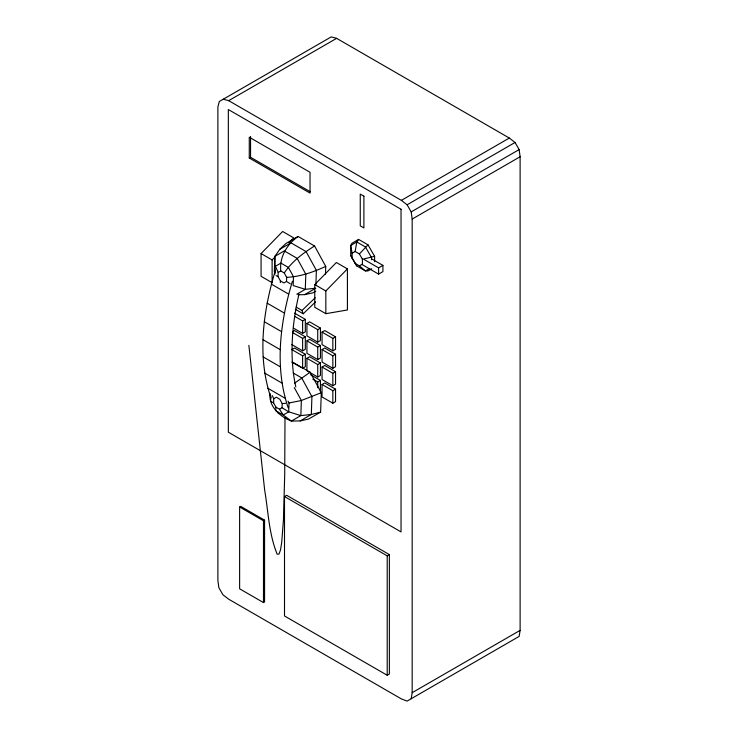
<?xml version="1.0" encoding="UTF-8"?>
<svg xmlns="http://www.w3.org/2000/svg" width="738" height="738" viewBox="0 0 738 738"><rect width="100%" height="100%" fill="white"/><g stroke="black" fill="none" stroke-linecap="round" stroke-linejoin="round"><path stroke-width="1.11" d="M284.997 417.348L284.711 474.58L283.447 519.82L281.704 542.568L280.486 550.022L278.992 554.1L277.193 554.229C268.853 533.998 268.281 511.397 264.647 489.977L248.863 345.347M280.772 270.957L284.268 272.977L286.648 277.331L286.51 281.455L283.936 282.94L280.431 280.92L278.051 276.575L278.198 272.451L280.772 270.957C279.342 256.962 286.925 244.389 298.087 236.474L314.563 245.985L325.744 266.418L325.467 274.407M270.034 393.419C268.494 406.564 280.154 416.813 291.409 421.057L300.181 420.909L308.512 419.092L320.624 412.099L321.288 392.699L310.108 372.256L293.641 362.745M270.818 395.872L270.625 401.389L273.595 402.847L275.975 407.191L279.481 409.212L283.217 415.014L291.409 421.057L300.846 415.605L311.316 414.488L320.624 412.099M275.163 272.903L274.859 256.363L279.831 249.278L285.975 243.466L298.087 236.474M273.595 402.847L273.743 398.723L272.331 395.642M279.481 409.212L282.054 407.727L282.193 403.603L279.813 399.258L276.316 397.238L273.743 398.723M288.014 401.149L289.028 403.003L288.724 411.832L283.217 415.014L275.717 410.688L275.975 407.191M315.892 284.868L316.381 270.385L306.104 251.593L290.966 242.848L279.831 249.278M270.938 397.837C256.907 356.5 263.032 311.168 275.44 270.219M280.302 282.663L280.431 280.92M288.207 407.81C274.296 366.832 280.2 321.897 292.396 281.261M411.204 698.729L412.173 692.678L412.173 219.066L411.204 211.898L407.108 204.786L401.38 200.367L228.679 100.663L223.282 99.215M520.115 630.363L519.146 636.414L407.108 701.1L401.38 698.914L228.679 599.201L222.959 594.782L218.854 587.679L217.885 580.511L217.885 106.89L219.334 101.493L331.224 36.9L336.62 38.348L509.321 138.052L515.041 142.471L519.146 149.583L520.115 156.751L520.115 630.363L412.173 692.678M371.767 268.761L367.985 270.947L365.411 270.938L356.795 265.966L352.118 258.162L352.118 253.235L355.135 251.492L356.795 241.963L358.613 239.416L367.985 244.831L374.609 256.307L374.609 261.713M284.268 272.977C291.907 261.529 303.014 253.171 314.563 245.985M362.413 259.176L359.397 253.955L367.985 244.831M274.518 257.507L272.119 259.951L272.119 282.682L261.067 276.298L261.067 253.568L282.654 231.492L293.706 237.876L288.909 242.784M314.766 284.582L336.353 262.507L347.413 268.89L347.413 309.969L325.827 313.687L314.766 307.303L314.766 284.582L325.827 290.966L325.827 313.687M325.827 290.966L347.413 268.89M315.569 301.879L303.18 313.798L302.026 310.467L315.246 297.765M294.453 383.243L310.108 372.256M228.679 100.663L336.62 38.348M249.269 158.006L310.034 193.088L310.034 172.286L249.269 137.203L249.269 158.006L250.542 157.268L310.311 191.779M401.38 200.367L509.321 138.052M407.108 204.786L515.041 142.471M358.613 239.416L351.989 243.245L350.707 245.477L350.707 255.422L352.118 258.162M411.204 211.898L519.146 149.583M412.173 219.066L520.115 156.751M296.814 294.231L305.301 289.333L315.772 288.207L304.637 294.637L298.06 294.748M355.135 263.383L359.397 265.846L362.413 264.103M315.763 291.206L312.967 292.82L304.637 294.637M369.756 268.429L365.411 270.938L359.397 265.846M378.603 267.876L382.921 265.376L382.921 271.612L378.603 274.102L362.413 264.757L362.413 258.521L378.603 267.876L378.603 274.102M294.766 316.39L302.617 320.919L305.32 319.36L305.32 331.823L302.617 333.382L293.789 328.29M292.728 331.62L294.527 330.578L305.32 336.814L305.32 349.277L302.617 350.836L291.824 344.6M306.934 323.419L309.637 321.86L320.43 328.087L320.43 340.55L317.727 342.109L306.934 335.882L306.934 323.419L317.727 329.646L320.43 328.087M292.811 332.709L302.617 338.373L305.32 336.814M306.934 340.864L309.637 339.305L320.43 345.541L320.43 358.004L317.727 359.563L306.934 353.327L306.934 340.864L317.727 347.1L320.43 345.541M322.045 332.137L324.748 330.578L335.541 336.814L335.541 349.277L332.838 350.836L322.045 344.6L322.045 332.137L332.838 338.373L335.541 336.814M302.617 355.817L305.32 354.258L305.32 366.721L302.617 368.28L302.617 355.817L291.824 349.591L294.527 348.032L305.32 354.258M306.934 358.308L309.637 356.758L320.43 362.985L320.43 375.448L317.727 377.007L306.934 370.78L306.934 358.308L317.727 364.544L320.43 362.985M322.045 349.591L324.748 348.032L335.541 354.258L335.541 366.721L332.838 368.28L322.045 362.054L322.045 349.591L332.838 355.817L335.541 354.258M322.045 367.035L324.748 365.476L335.541 371.712L335.541 384.175L332.838 385.734L322.045 379.498L322.045 367.035L332.838 373.271L335.541 371.712M312.82 379.157L317.727 381.989L320.43 380.439L320.43 391.767M322.045 384.489L324.748 382.93L335.541 389.157L335.541 401.62L332.838 403.179L322.045 396.952L322.045 384.489L332.838 390.716L335.541 389.157M300.181 420.909L311.316 414.488L311.925 396.657L301.648 377.865L293.134 372.948M239.619 506.997L240.699 506.369L264.564 520.152L264.564 601.959L263.484 602.586L239.619 588.804L239.619 506.997L263.484 520.77L264.564 520.152M284.508 496.554L286.667 495.309L389.369 554.598L389.369 674.015L387.21 675.261L284.508 615.972L284.508 496.554L387.21 555.843L389.369 554.598M325.744 266.418C313.364 272.036 300.357 276.768 286.648 277.331M321.288 392.699L301.362 400.503L289.028 403.003M374.609 256.307L364.434 258.798M282.193 403.603L285.615 403.308M276.077 275.597L278.051 276.575M371.491 258.78L382.921 265.376M355.135 251.492L359.397 253.955M261.067 253.568L272.119 259.951M271.363 284.121L288.641 294.093M296.132 307.063L302.026 310.467M295.32 309.259L303.18 313.798M294.527 313.133L305.32 319.36M267.119 303.134L284.388 313.106M264.315 321.722L281.584 331.685M262.977 339.692L280.246 349.664M291.824 362.054L301.639 367.718M310.615 374.766L320.43 380.439M263.115 356.878L280.385 366.851M264.739 373.114L282.008 383.087M267.82 388.243L285.089 398.216M286.51 281.455L290.32 283.798M282.054 407.727L288.724 411.832L300.846 415.605L301.362 400.503L294.287 387.579M350.707 255.422L356.795 265.966M277.497 411.656L278.586 413.649M278.198 272.451L275.385 266.289L280.901 263.106L288.392 267.433L293.484 276.732L293.18 285.56L305.301 289.333L305.809 274.232L297.11 258.318L284.287 250.92L274.859 256.363L274.342 271.464L274.896 274.204M352.118 253.235L350.707 245.477L356.795 241.963L365.411 246.935L371.5 257.479L371.5 259.693M387.21 555.843L387.21 675.261M332.838 338.373L332.838 350.836M332.838 355.817L332.838 368.28M332.838 373.271L332.838 385.734M332.838 390.716L332.838 403.179M317.727 329.646L317.727 342.109M317.727 347.1L317.727 359.563M317.727 364.544L317.727 377.007M317.727 381.989L317.727 387.662M302.617 320.919L302.617 333.382M302.617 338.373L302.617 350.836M263.484 520.77L263.484 602.586M250.542 136.465L250.542 157.268M295.818 386.97A213.706 123.384 -60 0 1 298.982 294.139M401.038 209.251L228.337 109.538L228.337 432.2L401.038 531.913L401.038 209.251M363.899 196.188L360.255 194.085L360.255 225.837L363.899 227.941L363.899 196.188"/></g></svg>
